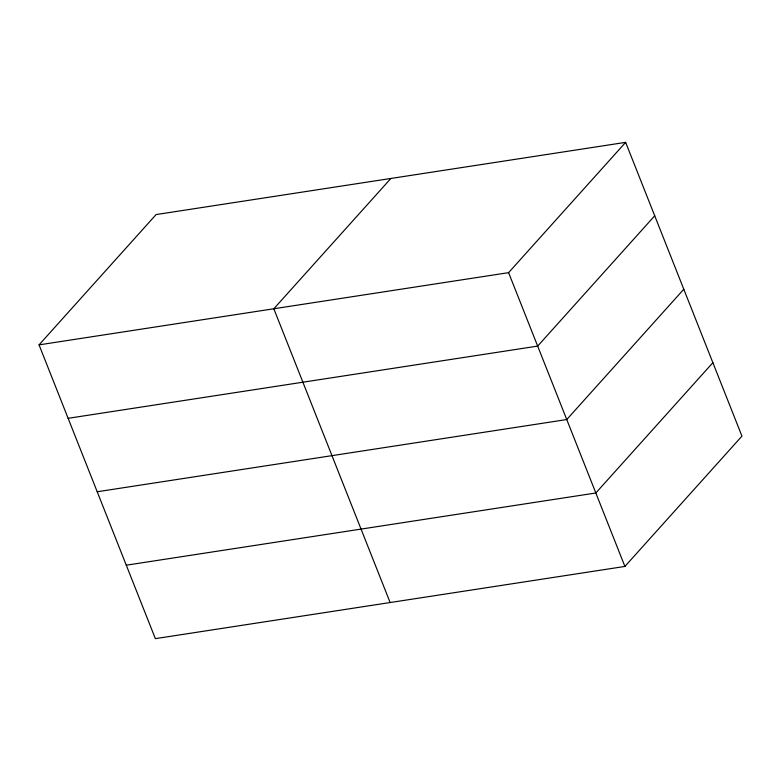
<?xml version="1.0" encoding="UTF-8"?>
<svg xmlns="http://www.w3.org/2000/svg" width="781" height="781" viewBox="0 0 781 781"><rect width="100%" height="100%" fill="white"/><g stroke="black" fill="none" stroke-linecap="round" stroke-linejoin="round"><path stroke-width="1.17" d="M39.05 344.87L156.093 214.57L625.64 142.357L741.95 436.13L624.907 566.43L155.36 638.643L39.05 344.87L508.597 272.657L625.64 142.357M390.871 178.468L273.819 308.768L390.129 602.532M654.712 215.8L537.67 346.1L68.132 418.313M683.795 289.243L566.752 419.543L97.205 491.757M712.868 362.687L595.825 492.987L126.288 565.2M508.597 272.657L624.907 566.43"/></g></svg>
